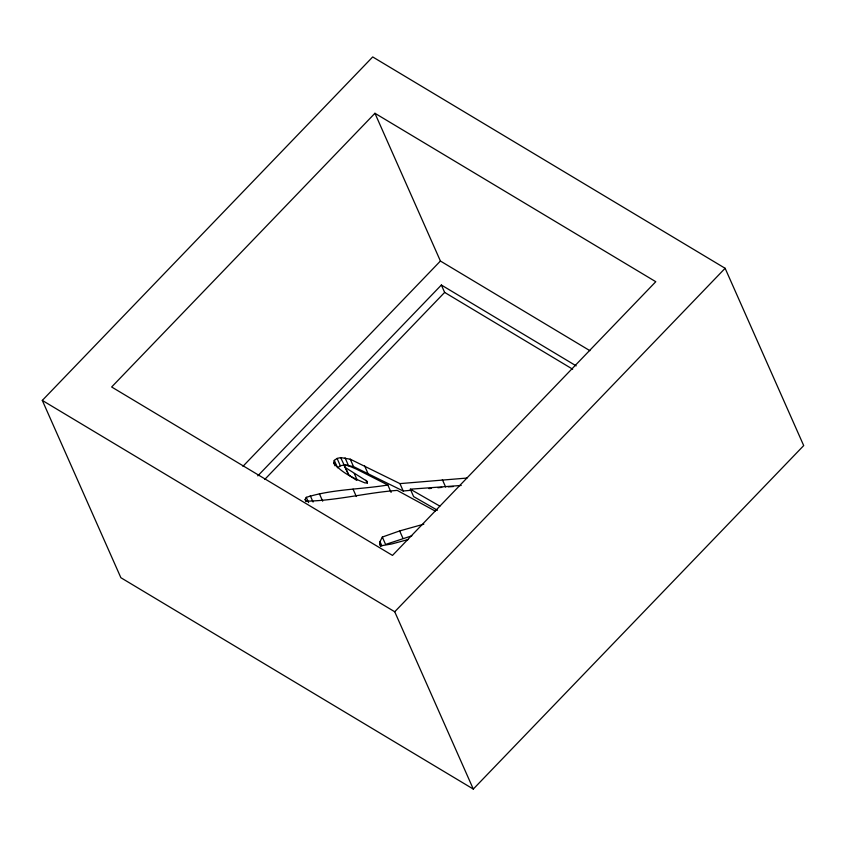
<?xml version="1.0" encoding="UTF-8"?>
<svg xmlns="http://www.w3.org/2000/svg" width="846" height="846" viewBox="0 0 846 846"><rect width="100%" height="100%" fill="white"/><g stroke="black" fill="none" stroke-linecap="round" stroke-linejoin="round"><path stroke-width="1.27" d="M380.679 546.389L379.748 544.274L380.002 541.62L382.329 537.051L399.672 530.928L423.846 524.15M335.037 465.85L333.631 462.688L334.286 460.383L337.089 458.437L340.674 457.591L350.233 459.188L399.947 483.616L466.981 478.053M306.051 501.625L305.12 499.521L306.263 497.342C332.478 489.115 360.819 489.474 387.838 485.012L391.106 492.404M42.3 400.412L372.705 56.936L725.128 268.288L803.7 445.588L473.295 789.064L120.872 577.712L42.3 400.412L394.733 611.764L473.295 789.064M374.937 113.279L111.651 386.992L392.491 555.41L655.777 281.707L374.937 113.279L440.417 261.033L589.895 350.678M242.95 466.315L440.417 261.033M257.797 475.864L441.369 285.028L576.179 365.874M264.724 479.449L444.636 292.409L441.369 285.028M394.733 611.764L725.128 268.288M412.214 490.162L403.214 491.008L353.512 466.58L343.952 464.972L340.356 465.818L337.565 467.764L334.286 460.383M411.854 535.814L385.596 544.443L382.329 537.051M408.216 539.526L391.73 543.967L380.763 545.829L379.748 544.274M428.922 488.597L431.492 488.354M437.921 487.751L441.781 487.391M437.445 510.254L413.609 496.581L410.331 489.189L461.229 485.456M448.221 486.862L453.414 486.524M387.838 485.012L356.335 469.075L347.664 465.395L343.698 464.581L348.806 475.071L356.483 480.221M435.457 511.196L397.208 490.384C366.826 492.689 336.771 500.599 306.337 501.192L305.12 499.521M410.331 489.189L439.846 506.13M345.538 467.679L367.428 481.501L367.249 482.632L365.102 482.96C353.755 478.339 341.139 472.607 333.631 462.688M444.636 292.409L572.657 369.184M348.806 475.071L340.674 457.591M442.363 479.64L445.631 487.032M399.947 483.616L403.214 491.008M399.672 530.928L402.95 538.32M364.584 465.818L367.851 473.21M365.906 480.253L367.301 483.426M350.233 459.188L353.512 466.58M354.305 473.57L357.118 479.894M345.062 457.834L348.33 465.226M380.002 541.62L381.874 545.839M353.057 489.136L356.335 496.517M337.089 458.437L340.356 465.818M319.407 493.789L322.675 501.181M310.271 495.714L313.073 502.038M306.263 497.342L308.6 502.619"/></g></svg>
